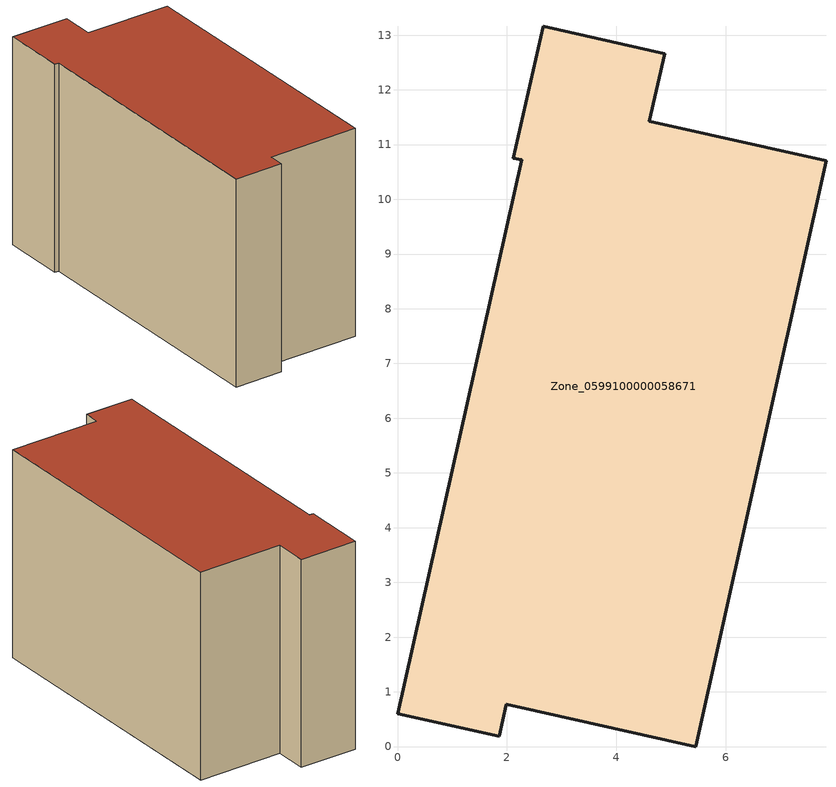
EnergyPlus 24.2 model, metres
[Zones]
Zone_0599100000058671
 floor ground (C_G): 2.12,10.75 2.66,13.16 4.88,12.66 4.6,11.43 7.83,10.71 5.45,0 1.99,0.77 1.86,0.19 0,0.6 2.27,10.72 z0
 wall outside (C_F): 2.66,13.16 2.12,10.75 2.27,10.72 0,0.6 1.86,0.19 1.99,0.77 5.45,0 7.83,10.71 4.6,11.43 4.88,12.66 2.66,13.16 z0:8.04
 roof outside (C_R): 2.27,10.72 0,0.6 1.86,0.19 1.99,0.77 5.45,0 7.83,10.71 4.6,11.43 4.88,12.66 2.66,13.16 2.12,10.75 z8.04
[BUILDING]
Pand.0599100000058671: North Axis=0; Terrain=City; Loads Convergence Tolerance Value=0.04; Temperature Convergence Tolerance Value=0.4; Solar Distribution=FullExterior; Maximum Number of Warmup Days=25; Minimum Number of Warmup Days=1
[Site:Location]
Rotterdam.The.Hague.AP_ZH_NLD Design_Conditions: Latitude=51.96; Longitude=4.45; Time Zone=1; Elevation=-4.5
[SITE:GROUNDTEMPERATURE:BUILDINGSURFACE]
18, 18, 18, 18, 18, 18, 18, 18, 18, 18, 18, 18
[MATERIAL] Thermal Absorptance=0.9; Solar Absorptance=0.7; Visible Absorptance=0.7
Name | Roughness | Thickness | Conductivity | Density | Specific Heat
G.TI.1975-1991 | MediumSmooth | 0.15 | 0.288461 | 540 | 1210
F.TI.1975-1991 | Rough | 0.3 | 0.230769 | 1920 | 840
R.TI.1975-1991 | MediumRough | 0.2 | 0.153846 | 1500 | 1000
[CONSTRUCTION]
C_G: G.TI.1975-1991
C_F: F.TI.1975-1991
C_R: R.TI.1975-1991
[ZONE]
Zone_0599100000058671: Type=1; Multiplier=1; Ceiling Height=Autocalculate; Volume=Autocalculate; Floor Area=autocalculate; Part of Total Floor Area=Yes
[ZONEINFILTRATION:DESIGNFLOWRATE]
Infil_Zone_0599100000058671: Zone or ZoneList or Space or SpaceList=Zone_0599100000058671; Schedule=AlwaysOn; Design Flow Rate Calculation Method=Flow/Area; Flow Rate per Floor Area=0.003; Constant Term Coefficient=1; Temperature Term Coefficient=0; Velocity Term Coefficient=0; Velocity Squared Term Coefficient=0
[HVACTEMPLATE:ZONE:IDEALLOADSAIRSYSTEM]
Zone_0599100000058671: Maximum Heating Supply Air Temperature=50; Minimum Cooling Supply Air Temperature=13; Maximum Heating Supply Air Humidity Ratio=0.0156; Minimum Cooling Supply Air Humidity Ratio=0.0077; Heating Limit=NoLimit; Cooling Limit=NoLimit; Dehumidification Control Type=ConstantSensibleHeatRatio; Cooling Sensible Heat Ratio=0.7; Dehumidification Setpoint=60; Humidification Control Type=None; Humidification Setpoint=30; Outdoor Air Method=None; Outdoor Air Flow Rate per Person=0.00944; Outdoor Air Flow Rate per Zone Floor Area=0; Outdoor Air Flow Rate per Zone=0; Demand Controlled Ventilation Type=None; Outdoor Air Economizer Type=NoEconomizer; Heat Recovery Type=None; Sensible Heat Recovery Effectiveness=0.7; Latent Heat Recovery Effectiveness=0.65
[ZONECONTROL:THERMOSTAT]
ThermostatControl_Zone_0599100000058671: Zone or ZoneList=Zone_0599100000058671; Control Type Schedule=DualSetpointControlType; Control 1=Thermostat_Zone_0599100000058671; Temperature Difference Between Cutout And Setpoint=0
[THERMOSTATSETPOINT:DUALSETPOINT]
Thermostat_Zone_0599100000058671: Heating Setpoint Temperature Schedule=HeatingSetpoint_Zone_0599100000058671; Cooling Setpoint Temperature Schedule=CoolingSetpoint_Zone_0599100000058671
[SCHEDULE:COMPACT]
HeatingSetpoint_Zone_0599100000058671: Through: 12/31, For: AllDays, Until: 24:00, 21
CoolingSetpoint_Zone_0599100000058671: Through: 12/31, For: AllDays, Until: 24:00, 24
DualSetpointControlType: Through: 12/31, For: AllDays, Until: 24:00, 4
AlwaysOn: Through: 12/31, For: AllDays, Until: 24:00, 1
